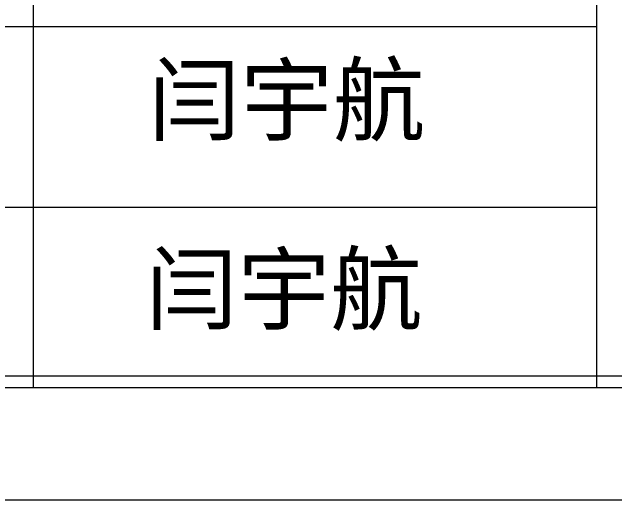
# Model space of a CAD drawing. Header units: millimetres. Extents: x 18 to 1853, y 466 to 763.
# Drawn here: x 1691.17 to 1717.91, y 466.19 to 487.83 of the extents above; entities that cross this region are included whole.
import ezdxf

# ---------------------------------------------------------------- set-up
doc = ezdxf.new("R2010")
doc.units = ezdxf.units.MM
doc.header["$MEASUREMENT"] = 0
doc.layers.add('1', color=7, linetype='Continuous')

msp = doc.modelspace()

# ---------------------------------------------------------------- linework, layer by layer
at = {"color": 255, "linetype": 'Continuous', "lineweight": 0}
msp.add_line((18.346, 466.19), (1852.597, 466.19), dxfattribs=at)
for points in [[(1692.107, 503.194), (1692.107, 471.179)], [(1667.109, 487.186), (1717.106, 487.186)], [(1667.109, 479.183), (1717.106, 479.183)]]:
    msp.add_lwpolyline(points, dxfattribs=at)
at = {"layer": '1', "color": 10, "linetype": 'Continuous', "lineweight": 0}
for p, q in [((43.864, 471.699), (1847.088, 471.699)), ((43.345, 471.179), (1847.608, 471.179))]:
    msp.add_line(p, q, dxfattribs=at)
msp.add_lwpolyline([(1717.106, 471.179), (1717.106, 503.194)], dxfattribs=at)

# ---------------------------------------------------------------- texts
at = {"char_height": 3, "width": 12.76798, "attachment_point": 1}
for insert in [(1697.216, 485.434), (1697.096, 477.043)]:
    msp.add_mtext('{\\fSimSun|b0|i0|c134|p2;闫宇航}', dxfattribs=dict(at, insert=insert))

doc.saveas('drawing.dxf')
